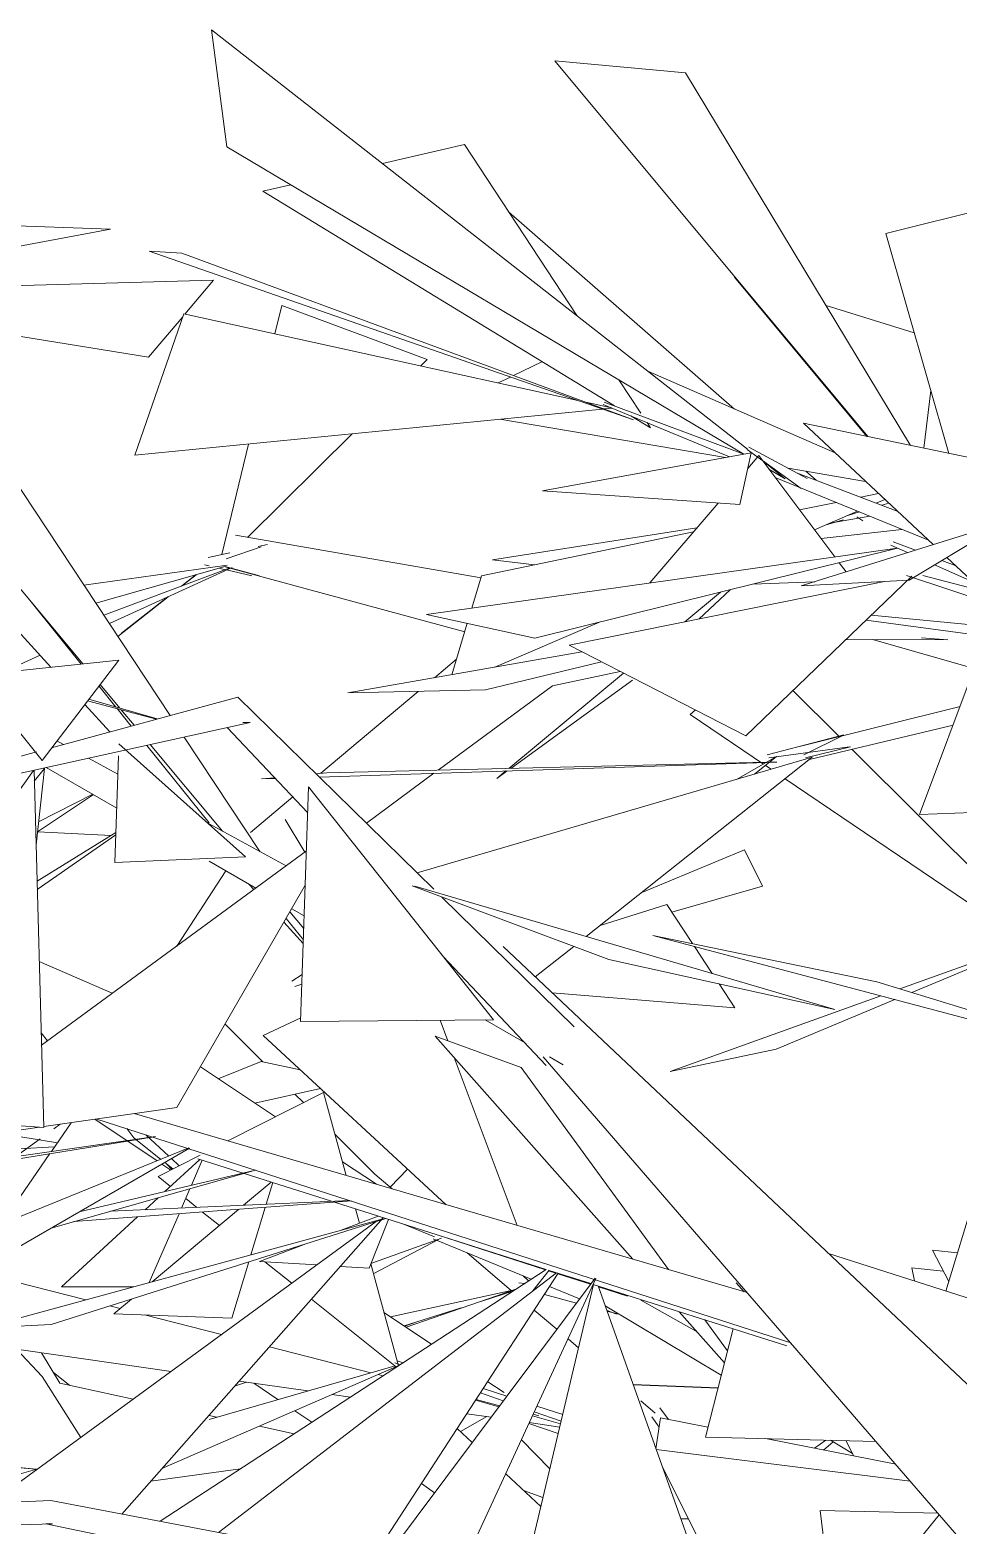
# Model space of a CAD drawing. Header units: millimetres. Extents: x 78096 to 288885, y -20632 to 149556.
# Drawn here: x 250394.7 to 250611.6, y 93294.7 to 93644.3 of the extents above; entities that cross this region are included whole.
import ezdxf

# ---------------------------------------------------------------- set-up
doc = ezdxf.new("R2010")
doc.units = ezdxf.units.MM
doc.layers.add('G-IMPT', color=8, linetype='Continuous', lineweight=9)
doc.layers.add('L-PLNT', color=71, linetype='Continuous', lineweight=9)

# ---------------------------------------------------------------- blocks, each defined once
blk = doc.blocks.new('ZZ-V - Tree Broadleaf 1 - 3dtree rotund SIMPLU-4826059-TOMH A-A')
at = {"layer": 'G-IMPT'}
for p, q in [((24740.7, 93644.31), (24744.22, 93616.97)), ((24740.7, 93644.31), (24865.94, 93546.27)), ((24820.88, 93637.06), (24851.44, 93634.3)), ((24820.88, 93637.06), (24894.03, 93549.23)), ((24851.44, 93634.3), (24904.04, 93547.15)), ((24780.62, 93613.06), (24799.77, 93617.51)), ((24826.02, 93577.53), (24799.77, 93617.51)), ((24744.22, 93616.97), (24865.11, 93545.11)), ((24957.88, 93611.63), (24898.23, 93596.74)), ((24752.68, 93606.57), (24759.18, 93608.08)), ((24752.68, 93606.57), (24834.87, 93556.38)), ((24862.92, 93555.67), (24810.11, 93601.76)), ((24912.98, 93545.29), (24898.23, 93596.74)), ((24733.72, 93592.14), (24726.12, 93592.57)), ((24839.29, 93553.13), (24726.12, 93592.57)), ((24733.72, 93592.14), (24839.29, 93553.13)), ((24893.86, 93549.27), (24862.91, 93586.5)), ((24904.9, 93573.5), (24884.29, 93579.88)), ((24734.17, 93577.93), (24722.74, 93544.85)), ((24734.17, 93577.93), (24826.3, 93557.66)), ((24817.91, 93566.74), (24811.26, 93563.49)), ((24810.55, 93563.15), (24807.69, 93561.76)), ((24841, 93554.69), (24835.89, 93562.48)), ((24842.65, 93564.5), (24886.42, 93545.42)), ((24908.76, 93560.02), (24907.11, 93546.51)), ((24722.74, 93544.85), (24832.06, 93555.64)), ((24828.13, 93557.26), (24834.12, 93555.94)), ((24832.21, 93556.73), (24861.73, 93544.49)), ((24832.41, 93555.68), (24834.3, 93555.87)), ((24832.46, 93557.28), (24865.07, 93545.1)), ((24808.09, 93553.28), (24860.78, 93544.32)), ((24838.7, 93554.04), (24843.25, 93551.26)), ((24843.25, 93551.26), (24842.45, 93552.49)), ((24879.03, 93552.35), (24941.7, 93539.31)), ((24879.03, 93552.35), (24909.31, 93523.96)), ((24817.99, 93536.55), (24866.83, 93545.42)), ((24864.18, 93533.31), (24866.83, 93545.42)), ((24865.89, 93546.19), (24869.31, 93543.72)), ((24866.04, 93541.8), (24868.59, 93544.78)), ((24866.23, 93546.76), (24879.9, 93539.45)), ((24886.32, 93521.1), (24868.59, 93544.78)), ((24869.48, 93543.6), (24878.48, 93537.1)), ((24869.65, 93543.37), (24874.74, 93539.38)), ((24870.94, 93541.64), (24874.74, 93539.38)), ((24875.45, 93541.83), (24893.53, 93538.76)), ((24877.42, 93540.78), (24900.94, 93531.81)), ((24881.97, 93539.04), (24879.58, 93541.13)), ((24872.41, 93539.68), (24908.21, 93524.99)), ((24817.99, 93536.55), (24864.18, 93533.31)), ((24843.09, 93515), (24859.07, 93533.67)), ((24878.1, 93532.09), (24886.62, 93533.85)), ((24892.43, 93535.06), (24896.56, 93535.91)), ((24896.04, 93533.68), (24898.03, 93534.53)), ((24897.35, 93533.18), (24898.97, 93533.66)), ((24881.57, 93527.45), (24891.65, 93531.79)), ((24884.05, 93528.52), (24888.29, 93529.73)), ((24885.18, 93529.01), (24894.49, 93530.62)), ((24889.35, 93530.8), (24892.08, 93531.61)), ((24891.45, 93530.43), (24892.88, 93529.52)), ((24803.81, 93516.69), (24853.32, 93526.95)), ((24806.35, 93520.41), (24854.1, 93527.86)), ((24926.48, 93529.35), (24878.49, 93514.29)), ((24926.48, 93529.35), (24903.72, 93515.67)), ((24790.95, 93507.64), (24900.92, 93523.17)), ((24816.27, 93502.1), (24901.03, 93523.12)), ((24899.43, 93523.83), (24903.33, 93522.09)), ((24899.96, 93524.65), (24905.17, 93522.66)), ((24806.35, 93520.41), (24816.12, 93519.24)), ((24888.97, 93517.57), (24887.35, 93519.73)), ((24909.67, 93519.25), (24918.61, 93515.24)), ((24911.39, 93520.28), (24914.5, 93519.09)), ((24912.51, 93520.96), (24923.5, 93510.66)), ((24803.81, 93516.69), (24801.53, 93509.14)), ((24865.58, 93479.25), (24904.33, 93516.62)), ((24903.72, 93515.67), (24878.49, 93514.29)), ((24903.09, 93516.71), (24947.47, 93502.08)), ((24906.93, 93516.71), (24920.91, 93513.07)), ((24897.97, 93515.36), (24824.25, 93500.43)), ((24851.27, 93505.9), (24859.6, 93512.85)), ((24854.57, 93506.57), (24862, 93513.44)), ((24867.1, 93514.7), (24881.69, 93515.29)), ((24816.27, 93502.1), (24790.95, 93507.64)), ((24800.45, 93505.56), (24796.82, 93493.55)), ((24806.92, 93495.33), (24831.36, 93505.84)), ((24893.66, 93506.32), (24925.52, 93502.05)), ((24894.83, 93507.45), (24920.79, 93504.97)), ((24827.23, 93498.9), (24772.55, 93489.28)), ((24865.58, 93479.25), (24824.25, 93500.43)), ((24718.98, 93496.95), (24685.13, 93493.41)), ((24718.98, 93496.95), (24701.06, 93473.51)), ((24804.68, 93489.99), (24831.78, 93496.57)), ((24906.16, 93460.89), (24919.65, 93496.9)), ((24701.06, 93473.51), (24685.13, 93493.41)), ((24810.17, 93471.64), (24836.92, 93493.94)), ((24839.09, 93492.25), (24810.62, 93471.65)), ((24746.82, 93488.33), (24703.31, 93476.46)), ((24711.99, 93487.81), (24727.99, 93483.19)), ((24746.82, 93488.33), (24792.61, 93443.42)), ((24804.68, 93489.99), (24772.55, 93489.28)), ((24711.73, 93487.47), (24727.78, 93483.14)), ((24915.63, 93486.15), (24878.44, 93476.81)), ((24749.72, 93482.37), (24672.54, 93465.32)), ((24744.35, 93481.18), (24763.15, 93461.25)), ((24748, 93482.36), (24749.72, 93482.37)), ((24913.97, 93481.73), (24880.43, 93473.74)), ((24704.55, 93478.08), (24706.11, 93477.22)), ((24748.63, 93450.98), (24719.04, 93477.4)), ((24870.57, 93474.81), (24888.46, 93479.45)), ((24879.14, 93474.8), (24888.38, 93479.41)), ((24699.75, 93475.49), (24671.18, 93467.69)), ((24711.96, 93474.03), (24718.79, 93470.3)), ((24718.94, 93474.58), (24718.05, 93449.63)), ((24788.76, 93447.2), (24881.04, 93474.23)), ((24828.24, 93432.32), (24881.04, 93474.23)), ((24863.39, 93469.06), (24872.74, 93474.44)), ((24872.74, 93474.44), (24867.57, 93470.28)), ((24870.89, 93474.14), (24889.76, 93476.68)), ((24879.53, 93474.12), (24890.01, 93476.7)), ((24669.73, 93430.11), (24699.09, 93471.18)), ((24701.51, 93387.64), (24699.19, 93471.21)), ((24699.26, 93468.69), (24701.62, 93471.63)), ((24699.67, 93453.79), (24701.62, 93471.63)), ((24702.06, 93471.84), (24718.51, 93462.38)), ((24765.12, 93470.39), (24767.66, 93470.63)), ((24765.9, 93469.61), (24872.77, 93473.12)), ((24870.35, 93473.06), (24767.66, 93470.63)), ((24809.8, 93471.05), (24807.36, 93469.29)), ((24807.36, 93469.29), (24809.46, 93471.04)), ((24872.77, 93473.12), (24870.89, 93473.08)), ((24752.34, 93469.17), (24755.41, 93469.46)), ((24752.34, 93469.17), (24755.58, 93469.27)), ((24761.49, 93412.45), (24763.36, 93467.3)), ((24806.6, 93412.85), (24763.36, 93467.3)), ((24700, 93456.79), (24713.08, 93465.5)), ((24712.93, 93465.59), (24700.26, 93459.14)), ((24906.16, 93460.89), (25022.91, 93465.21)), ((24699.91, 93445.25), (24718.3, 93456.64)), ((24740.09, 93458.68), (24758.1, 93448.85)), ((24699.96, 93443.34), (24718.28, 93456.12)), ((24762.85, 93452.34), (24700.97, 93406.95)), ((24748.63, 93450.98), (24718.05, 93449.63)), ((24740.09, 93449.96), (24751.04, 93443.67)), ((24732.58, 93392.36), (24762.58, 93444.3)), ((24833.54, 93426.97), (24787.56, 93444.15)), ((24886.34, 93415.23), (24788.18, 93444.11)), ((24759.42, 93438.84), (24762.34, 93437.17)), ((24794.52, 93441.55), (24825.42, 93411.24)), ((25005.89, 93243.99), (24808.83, 93429.98)), ((24816.35, 93422.89), (24825.35, 93430.03)), ((24794.77, 93427.75), (24818.91, 93402.16)), ((24833.54, 93426.97), (24886.34, 93415.23)), ((24761.49, 93412.45), (24806.6, 93412.85)), ((24804.66, 93412.83), (24813.82, 93407.56)), ((24956.3, 93244.49), (24818.17, 93404.21)), ((24819.65, 93404.21), (24822.87, 93402.35)), ((24642.49, 93391.99), (24701.51, 93387.64)), ((24732.58, 93392.36), (24701.5, 93387.87)), ((24722.62, 93390.92), (24865.87, 93349.06)), ((24700.45, 93387.72), (24668.46, 93383.1)), ((24876.03, 93337.31), (24713.9, 93389.66)), ((24641.81, 93344.77), (24735.38, 93382.9)), ((24727.25, 93385.51), (24645.51, 93372.23)), ((24666.19, 93376.69), (24727.62, 93385.6)), ((24666.88, 93343.17), (24735.53, 93382.85)), ((24729.79, 93372.69), (24737.94, 93380.2)), ((24735.99, 93374.16), (24738.52, 93380.02)), ((24737.51, 93380.34), (24768.75, 93370.42)), ((24703.2, 93364.16), (24750.95, 93377.7)), ((24750.95, 93377.7), (24709.73, 93367.94)), ((24733.68, 93368.84), (24735.64, 93373.36)), ((24748.13, 93369.49), (24754.6, 93374.91)), ((24754.98, 93374.79), (24753.45, 93369.73)), ((24773.37, 93370.5), (24708.51, 93365.67)), ((24717.05, 93368.09), (24773.03, 93370.61)), ((24725.19, 93368.46), (24728.24, 93371.26)), ((24753.23, 93369), (24749.88, 93357.9)), ((24769.41, 93370.21), (24818.9, 93354.49)), ((24919.26, 93372.18), (24912.3, 93349.44)), ((24687.15, 93340.78), (24780.44, 93366.25)), ((24689, 93299.81), (24779.18, 93365.66)), ((24781.39, 93366.4), (24703.19, 93341.6)), ((24705.58, 93350.4), (24723.37, 93366.78)), ((24780.81, 93366.58), (24719.72, 93297.29)), ((24726.14, 93351.42), (24733.1, 93367.5)), ((24726.79, 93351.6), (24747, 93368.54)), ((24770.94, 93363.65), (24779.6, 93366.97)), ((24782.01, 93366.2), (24777.49, 93354.8)), ((24751.85, 93356.35), (24762.31, 93360.35)), ((24915.03, 93358.36), (24909.15, 93358.98)), ((24909.15, 93358.98), (24912.97, 93351.65)), ((24749.38, 93356.25), (24745.42, 93343.13)), ((24751.85, 93356.35), (24765.32, 93355.53)), ((24770.78, 93355.2), (24777.49, 93354.8)), ((24884.9, 93358.18), (24963.93, 93332.96)), ((24728.64, 93295.6), (24818.9, 93354.49)), ((24742.34, 93293), (24821.27, 93353.73)), ((24821.71, 93353.59), (24777.92, 93286.25)), ((24830.31, 93352.46), (24780.47, 93285.77)), ((24798.18, 93282.41), (24830.53, 93352.39)), ((24815.74, 93349.48), (24819.56, 93354.28)), ((24819.58, 93354.27), (24829.34, 93351.17)), ((24863.26, 93351.39), (24865.19, 93349.25)), ((24722.49, 93350.43), (24705.58, 93350.4)), ((24813.01, 93279.59), (24829.97, 93350.97)), ((24829.89, 93351), (24875.12, 93336.63)), ((24859.4, 93270.79), (24831, 93350.64)), ((24717.87, 93344.13), (24721.96, 93347.55)), ((24687.15, 93340.78), (24703.19, 93341.6)), ((24717.87, 93344.13), (24745.42, 93343.13)), ((24856.11, 93315.29), (24862.59, 93340.61)), ((24875.26, 93338.08), (24877.66, 93335.42)), ((24844.54, 93312.58), (24845.62, 93319.78)), ((24856.7, 93317.59), (24845.62, 93319.78)), ((24856.11, 93315.29), (24895.94, 93314.28)), ((24900.58, 93308.92), (24870.14, 93314.94)), ((24903.99, 93304.97), (24844.61, 93312.38)), ((24860.7, 93279.11), (24846.06, 93308.31)), ((24703.14, 93300.43), (24485.13, 93290.87)), ((24703.14, 93300.43), (24883.57, 93266.21)), ((24850.37, 93296.18), (24852.12, 93296.21)), ((24886.52, 93269.61), (24882.9, 93298.14)), ((24910.5, 93297.46), (24882.9, 93298.14)), ((24910.76, 93297.14), (24900, 93283.94)), ((24703.5, 93294.98), (24615.54, 93292.46)), ((24701.95, 93294.98), (24835.02, 93267.5)), ((24701.95, 93294.98), (24703.5, 93294.98))]:
    blk.add_line(p, q, dxfattribs=at)
blk = doc.blocks.new('ZZ-V - Tree Broadleaf 2 - 3dtree rotund SIMPLU-4826084-TOMH A-A')
at = {"layer": 'G-IMPT'}
for p, q in [((24757.1, 93579.87), (24755.5, 93573.24)), ((24757.1, 93579.87), (24791.08, 93567.26)), ((24789.56, 93565.74), (24791.08, 93567.26)), ((24749.3, 93547.47), (24743.08, 93521.67)), ((24749.2, 93525.69), (24773.56, 93549.87)), ((24730.99, 93484.01), (24690, 93546.09)), ((24679.75, 93533.09), (24710.62, 93496.08)), ((24746.31, 93526.19), (24803.68, 93516.23)), ((24902.02, 93527.53), (24883.13, 93525.36)), ((24744.09, 93520.66), (24752.3, 93523.47)), ((24751.56, 93523.51), (24753.74, 93523.98)), ((24744.35, 93519.17), (24710.86, 93514.49)), ((24739, 93519.22), (24740.09, 93518.97)), ((24739.91, 93520.99), (24744.96, 93522.08)), ((24681.89, 93518.58), (24703.14, 93495.3)), ((24713.65, 93510.27), (24743.53, 93518.77)), ((24715.48, 93507.5), (24744.82, 93518.42)), ((24745.49, 93518.62), (24716.81, 93505.49)), ((24733.68, 93514.27), (24737.05, 93516.93)), ((24733.74, 93514.3), (24737.08, 93516.94)), ((24742.38, 93518.45), (24743.93, 93518.09)), ((24743.58, 93518.93), (24751.88, 93516.65)), ((24743.87, 93518.75), (24799.84, 93503.55)), ((24744.2, 93518.03), (24750.06, 93516.69)), ((24710.23, 93496.04), (24698.51, 93510.59)), ((24718.79, 93502.49), (24730.56, 93511.79)), ((24719.63, 93503.24), (24730.43, 93511.73)), ((24912.75, 93501.73), (24888.94, 93501.78)), ((24918.94, 93495.01), (24895.17, 93501.76)), ((24906.57, 93502.13), (24912.75, 93501.73)), ((24700.61, 93498.08), (24691.97, 93494.13)), ((24797.91, 93497.15), (24792.78, 93492.84)), ((24714.63, 93491.27), (24719.27, 93485.71)), ((24836.2, 93494.3), (24820.33, 93490.91)), ((24718.32, 93485.98), (24714.36, 93490.91)), ((24788.99, 93489.64), (24766.23, 93470.49)), ((24820.33, 93490.91), (24793.68, 93471.25)), ((24711.07, 93486.61), (24716.94, 93480.18)), ((24721.91, 93481.53), (24718.63, 93485.61)), ((24719.57, 93485.35), (24722.6, 93481.72)), ((24726.36, 93477.21), (24743.26, 93456.95)), ((24752, 93452.18), (24734.32, 93478.97)), ((24740.09, 93458.95), (24725.54, 93477.03)), ((24792.65, 93470.49), (24776.88, 93458.85)), ((24759.66, 93464.96), (24749.81, 93456.67)), ((24762.46, 93452.05), (24757.92, 93459.69)), ((24717.23, 93455.98), (24700.06, 93456.83)), ((24865.22, 93452.62), (24841.25, 93442.65)), ((24865.22, 93452.62), (24869.47, 93444.07)), ((24743.99, 93447.72), (24732.55, 93430.11)), ((24749.41, 93444.6), (24750.57, 93443.33)), ((24848.26, 93438), (24869.47, 93444.07)), ((24831.49, 93434.9), (24847.08, 93439.8)), ((24853.09, 93430.66), (24847.08, 93439.8)), ((24757.58, 93435.65), (24762.11, 93430.69)), ((24762.14, 93431.55), (24758.11, 93436.56)), ((24758.99, 93438.09), (24762.23, 93434.21)), ((24857.7, 93423.66), (24853.52, 93430.01)), ((24700.43, 93426.52), (24717.47, 93419.05)), ((24759.41, 93421.88), (24761.87, 93423.44)), ((24760.15, 93420.68), (24761.79, 93421.22)), ((24862.98, 93415.63), (24859.28, 93421.25)), ((24862.98, 93415.63), (24820.25, 93419.2)), ((24700.89, 93409.84), (24702.31, 93407.93)), ((24752.28, 93403.1), (24742.25, 93399.09)), ((24761.37, 93401.19), (24752.28, 93403.1)), ((24766.11, 93396.81), (24750.76, 93393.4)), ((24704.67, 93384.11), (24690.79, 93386.33)), ((24705.28, 93388.42), (24703.83, 93387.35)), ((24720.91, 93387.46), (24722.49, 93385.27)), ((24700.66, 93385.03), (24694.98, 93380.86)), ((24695.61, 93382.68), (24704, 93383.13)), ((24728.83, 93380.23), (24722.49, 93385.27)), ((24730.69, 93380.99), (24725.36, 93385.96)), ((24731.65, 93377.98), (24729.73, 93379.5)), ((24733.11, 93378.72), (24731.3, 93380.41)), ((24731.38, 93377.84), (24730.22, 93379.12))]:
    blk.add_line(p, q, dxfattribs=at)
blk = doc.blocks.new('ZZ-V - Tree Broadleaf 2 - 3dtree rotund SIMPLU-4826109-TOMH A-A')
at = {"layer": 'G-IMPT'}
for p, q in [((24649.52, 93585.21), (24717.06, 93597.69)), ((24690.23, 93598.7), (24717.06, 93597.69)), ((24650.14, 93583.31), (24741.12, 93585.79)), ((24734.46, 93577.87), (24741.12, 93585.79)), ((24725.95, 93567.76), (24651.28, 93579.85)), ((24725.95, 93567.76), (24733.94, 93577.25)), ((24876.55, 93489.83), (24887.28, 93479.14)), ((24852.56, 93484.24), (24853.78, 93485.3)), ((24852.56, 93484.24), (24869.65, 93472.66)), ((24890.33, 93476.1), (24934.28, 93432.35)), ((24870.13, 93472.34), (24871.48, 93471.43)), ((24874.73, 93469.22), (24931.4, 93430.82)), ((24843.83, 93432.58), (24896.19, 93421.74)), ((24843.83, 93432.58), (24946.45, 93405.38)), ((24934.66, 93431.99), (24901.57, 93420.08)), ((24904.32, 93419.23), (24935.09, 93432.08)), ((24896.19, 93421.74), (24947.16, 93406.03)), ((24897.08, 93418.47), (24847.85, 93400.74)), ((24872.6, 93405.98), (24900.37, 93417.58)), ((24752.65, 93403.02), (24743.84, 93411.85)), ((24761.52, 93413.3), (24752.72, 93409.19)), ((24794.12, 93412.74), (24795.92, 93407.96)), ((24752.72, 93409.19), (24795.51, 93369.62)), ((24792.96, 93409.03), (24813.02, 93401.74)), ((24792.96, 93409.03), (24839.14, 93356.87)), ((24797.39, 93404.02), (24812.13, 93364.76)), ((24872.6, 93405.98), (24847.85, 93400.74)), ((24738.07, 93401.88), (24755.61, 93390.16)), ((24813.02, 93401.74), (24847.44, 93354.44)), ((24744.52, 93384.52), (24766.84, 93395.87)), ((24762.16, 93393.49), (24760.17, 93395.49)), ((24766.84, 93395.87), (24772.18, 93376.44)), ((24707.88, 93388.79), (24703.27, 93382.06)), ((24713.38, 93389.59), (24727.94, 93379.86)), ((24778.88, 93376.74), (24769.52, 93386.11)), ((24702.92, 93381.56), (24692.94, 93367.01)), ((24728.2, 93376.22), (24738, 93381.21)), ((24771.3, 93379.67), (24779.2, 93374.39)), ((24728.2, 93376.22), (24731.1, 93373.9)), ((24729.06, 93379.11), (24731.14, 93377.72)), ((24782.91, 93373.3), (24778.88, 93376.74)), ((24782.44, 93373.71), (24786.5, 93377.95)), ((24734.65, 93371.07), (24737.23, 93369)), ((24738.59, 93367.91), (24742.51, 93364.78)), ((24774.33, 93368.64), (24775.25, 93365.3)), ((24777.9, 93355.84), (24794.39, 93361.78)), ((24792.81, 93362.1), (24785.37, 93365.14)), ((24793.15, 93362.62), (24818.75, 93354.39)), ((24778.49, 93353.49), (24793.76, 93361.45)), ((24792.5, 93361.63), (24815.41, 93352.21)), ((24810.69, 93349.6), (24800.39, 93358.38)), ((24753.15, 93356.27), (24759.44, 93351.24)), ((24777.87, 93355.76), (24784.4, 93331.98)), ((24904.31, 93354.85), (24904.93, 93351.79)), ((24904.31, 93354.85), (24911.7, 93354.09)), ((24685.57, 93353.97), (24711.33, 93347.38)), ((24812.52, 93351.35), (24813.85, 93351.19)), ((24813.48, 93353), (24814.78, 93351.8)), ((24819.46, 93354.16), (24821.13, 93353.62)), ((24821.62, 93353.46), (24829.23, 93351.02)), ((24811.77, 93349.83), (24782.54, 93343.39)), ((24786.15, 93340.98), (24811.67, 93349.77)), ((24803.82, 93347.07), (24811.1, 93349.39)), ((24807.95, 93348.58), (24811.78, 93349.84)), ((24818.46, 93348.61), (24825.95, 93346.63)), ((24819.67, 93350.46), (24826.66, 93347.58)), ((24831.08, 93350.42), (24837.86, 93348.24)), ((24716.91, 93345.95), (24719.31, 93345.33)), ((24764.04, 93347.56), (24783.92, 93331.66)), ((24780.98, 93344.43), (24792.11, 93337)), ((24785.72, 93341.27), (24799.05, 93345.54)), ((24821.36, 93340.49), (24816.1, 93344.98)), ((24832.67, 93345.96), (24859.82, 93329.76)), ((24833.02, 93344.97), (24835.32, 93344.03)), ((24833.1, 93344.74), (24835.87, 93344.01)), ((24841, 93347.3), (24854.17, 93339.89)), ((24849.99, 93344.61), (24860.56, 93332.67)), ((24725.04, 93343.87), (24743.03, 93339.26)), ((24785.74, 93341.26), (24788.07, 93342.02)), ((24855.98, 93342.71), (24861.27, 93335.44)), ((24664.84, 93340.16), (24731.24, 93330.65)), ((24826.45, 93336.15), (24823.99, 93338.25)), ((24701.06, 93329.44), (24695.11, 93335.82)), ((24705.2, 93327.87), (24700.94, 93334.99)), ((24754.2, 93336.4), (24777.92, 93330.33)), ((24707.54, 93327.37), (24703.71, 93330.36)), ((24729.1, 93307.92), (24784.48, 93332.03)), ((24740.09, 93319.43), (24783.56, 93331.95)), ((24783.5, 93332.67), (24784.77, 93332.22)), ((24784.09, 93333.11), (24785.46, 93332.67)), ((24701.06, 93329.44), (24710.11, 93315.23)), ((24722.37, 93324.17), (24705.2, 93327.87)), ((24746.07, 93327.18), (24748.83, 93328.13)), ((24747.13, 93328.37), (24763.16, 93326.07)), ((24756.21, 93324.07), (24750.55, 93327.88)), ((24779.59, 93329.9), (24780.76, 93329.6)), ((24805.22, 93328.24), (24809.04, 93325.7)), ((24839.21, 93327.55), (24859.05, 93326.79)), ((24859.05, 93326.75), (24839.23, 93327.5)), ((24768.91, 93325.25), (24773.16, 93324.64)), ((24807.83, 93322.39), (24802.39, 93323.89)), ((24802.49, 93324.04), (24808.01, 93322.62)), ((24803.52, 93325.63), (24808.85, 93323.75)), ((24804.16, 93326.61), (24809.66, 93324.83)), ((24844.35, 93320.88), (24841, 93323.73)), ((24741.94, 93319.96), (24740.09, 93320.36)), ((24764.11, 93318.74), (24760.13, 93321.43)), ((24805.03, 93320.07), (24798.84, 93316.57)), ((24800.35, 93320.75), (24806, 93319.94)), ((24822.24, 93318.4), (24815.66, 93320.22)), ((24815.84, 93320.62), (24817.14, 93320.28)), ((24816.11, 93321.2), (24822.38, 93318.99)), ((24816.73, 93322.54), (24822.75, 93320.59)), ((24843.59, 93320.04), (24845.29, 93317.61)), ((24845.47, 93322.12), (24847.44, 93319.42)), ((24760.02, 93316.07), (24751.85, 93317.83)), ((24798.09, 93317.28), (24801.58, 93314.02)), ((24821.69, 93316.1), (24814.84, 93318.45)), ((24814.94, 93318.66), (24822.05, 93317.64)), ((24813.1, 93314.68), (24819.74, 93307.89)), ((24881.58, 93312.67), (24884.23, 93314.58)), ((24883.73, 93312.25), (24885.99, 93314.14)), ((24885.3, 93314.55), (24890.51, 93311.44)), ((24890.82, 93310.85), (24888.93, 93314.46)), ((24683.41, 93303.09), (24700.07, 93307.89)), ((24692.36, 93308.46), (24699.69, 93307.78)), ((24692.36, 93308.42), (24699.62, 93307.76)), ((24726.51, 93304.98), (24747.44, 93307.86)), ((24809.42, 93306.72), (24817.64, 93299.05)), ((24789.74, 93304.44), (24792.81, 93302.29)), ((24818.14, 93301.17), (24813.6, 93302.81))]:
    blk.add_line(p, q, dxfattribs=at)

msp = doc.modelspace()

# ---------------------------------------------------------------- block references
at = {"layer": 'L-PLNT'}
for name in ['ZZ-V - Tree Broadleaf 1 - 3dtree rotund SIMPLU-4826059-TOMH A-A', 'ZZ-V - Tree Broadleaf 2 - 3dtree rotund SIMPLU-4826109-TOMH A-A', 'ZZ-V - Tree Broadleaf 2 - 3dtree rotund SIMPLU-4826084-TOMH A-A']:
    msp.add_blockref(name, (225696.455, 0), dxfattribs=at)

doc.saveas('drawing.dxf')
